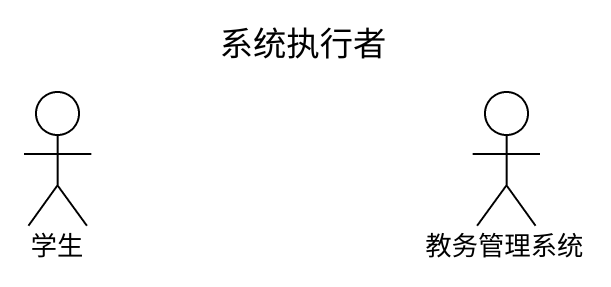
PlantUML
@startuml
title 系统执行者
actor 学生
actor 教务管理系统
@enduml
